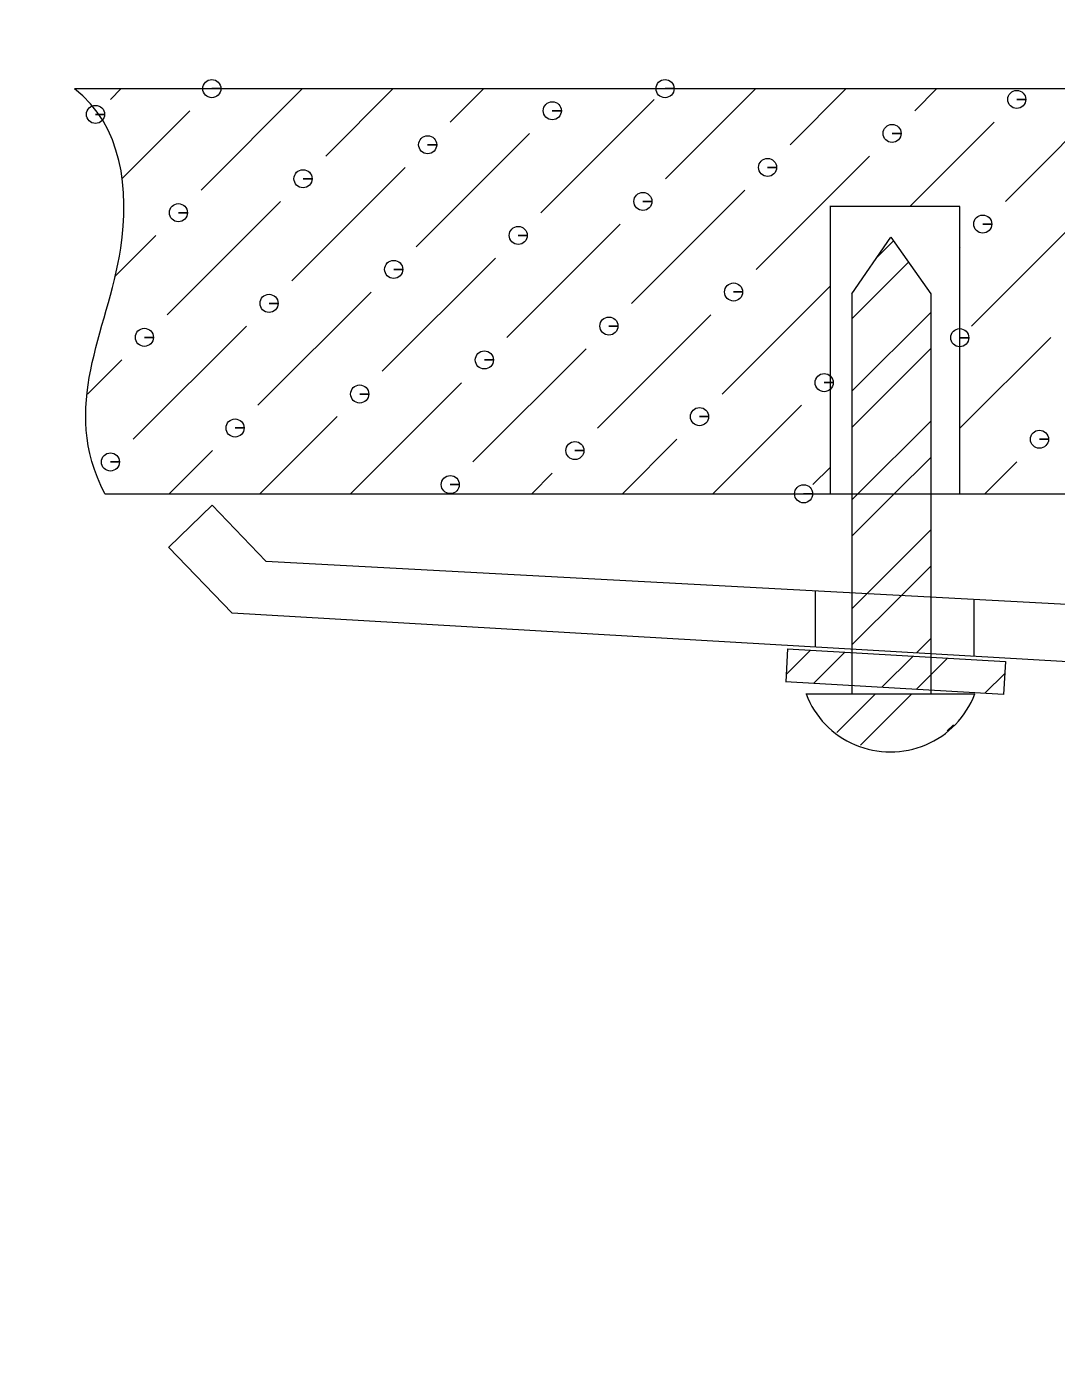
# Model space of a CAD drawing. Header units: millimetres. Extents: x 134 to 1547, y 290 to 1281.
# Drawn here: x 1115.56 to 1140.25, y 690.02 to 721.87 of the extents above; entities that cross this region are included whole.
import ezdxf

# ---------------------------------------------------------------- set-up
doc = ezdxf.new("R2010")
doc.units = ezdxf.units.MM
doc.layers.add('細實線', color=1, linetype='Continuous', lineweight=13)
doc.styles.add('DIM', font='txt.shx', dxfattribs={"width": 0.7, "bigfont": 'chineset.shx'})
doc.dimstyles.new('mm+in', dxfattribs={"dimscale": 3, "dimtxt": 4, "dimasz": 2.5, "dimexe": 1.25, "dimexo": 0.625, "dimgap": 2, "dimtad": 1, "dimdec": 1, "dimtxsty": 'DIM', "dimcen": 0, "dimclrd": 1, "dimclre": 1, "dimclrt": 3, "dimadec": 0, "dimazin": 0, "dimtfac": 1, "dimtdec": 1, "dimtofl": 0, "dimtmove": 0, "dimatfit": 3, "dimfxl": 1, "dimlwd": -1, "dimarcsym": 0})

# ---------------------------------------------------------------- blocks, each defined once
blk = doc.blocks.new('*D30')
at = {"color": 1, "lineweight": -2}
for p, q in [((1099.951, 1020.581), (1292.134, 1020.581)), ((1099.951, 614.181), (1292.134, 614.181))]:
    blk.add_line(p, q, dxfattribs=at)
at = {"color": 1}
blk.add_line((1287.759, 1011.831), (1287.759, 622.931), dxfattribs=at)
for points in [[(1289.217, 1011.831), (1286.3, 1011.831), (1287.759, 1020.581)], [(1286.3, 622.931), (1289.217, 622.931), (1287.759, 614.181)]]:
    blk.add_solid(points, dxfattribs=at)
at = {"layer": 'Defpoints', "color": 0}
for p in [(1097.764, 1020.581), (1097.764, 614.181), (1287.759, 614.181)]:
    blk.add_point(p, dxfattribs=at)
at = {"color": 3, "insert": (1273.759, 855.607), "char_height": 14, "attachment_point": 5, "rotation": 90, "style": 'DIM'}
blk.add_mtext('406.4mm [16"]', dxfattribs=at)
blk = doc.blocks.new('*D31')
at = {"color": 1, "lineweight": -2}
for p, q in [((1119.034, 1026.931), (1349.019, 1026.931)), ((1119.034, 607.831), (1349.019, 607.831))]:
    blk.add_line(p, q, dxfattribs=at)
at = {"color": 1}
blk.add_line((1344.644, 1018.181), (1344.644, 616.581), dxfattribs=at)
for points in [[(1346.102, 1018.181), (1343.186, 1018.181), (1344.644, 1026.931)], [(1343.186, 616.581), (1346.102, 616.581), (1344.644, 607.831)]]:
    blk.add_solid(points, dxfattribs=at)
at = {"layer": 'Defpoints', "color": 0}
for p in [(1116.846, 1026.931), (1116.846, 607.831), (1344.644, 607.831)]:
    blk.add_point(p, dxfattribs=at)
at = {"color": 3, "insert": (1330.644, 841.424), "char_height": 14, "attachment_point": 5, "rotation": 90, "style": 'DIM'}
blk.add_mtext('419.1mm [16 1/2"]', dxfattribs=at)
blk = doc.blocks.new('*D32')
at = {"color": 1, "lineweight": -2}
for p, q in [((1089.531, 1033.281), (1406.632, 1033.281)), ((1089.531, 601.481), (1406.632, 601.481))]:
    blk.add_line(p, q, dxfattribs=at)
at = {"color": 1}
blk.add_line((1402.257, 1024.531), (1402.257, 610.231), dxfattribs=at)
for points in [[(1403.715, 1024.531), (1400.799, 1024.531), (1402.257, 1033.281)], [(1400.799, 610.231), (1403.715, 610.231), (1402.257, 601.481)]]:
    blk.add_solid(points, dxfattribs=at)
at = {"layer": 'Defpoints', "color": 0}
for p in [(1087.343, 1033.281), (1087.343, 601.481), (1402.257, 601.481)]:
    blk.add_point(p, dxfattribs=at)
at = {"color": 3, "insert": (1388.257, 839.104), "char_height": 14, "attachment_point": 5, "rotation": 90, "style": 'DIM'}
blk.add_mtext('431.8mm [17"]', dxfattribs=at)
blk = doc.blocks.new('*D38')
at = {"color": 1, "lineweight": -2}
for p, q in [((1194.117, 815.194), (1194.117, 545.156)), ((833.117, 625.644), (833.117, 545.156))]:
    blk.add_line(p, q, dxfattribs=at)
at = {"color": 1}
blk.add_line((1185.367, 549.531), (841.867, 549.531), dxfattribs=at)
for points in [[(841.867, 550.989), (841.867, 548.072), (833.117, 549.531)], [(1185.367, 548.072), (1185.367, 550.989), (1194.117, 549.531)]]:
    blk.add_solid(points, dxfattribs=at)
at = {"layer": 'Defpoints', "color": 0}
for p in [(1194.117, 817.381), (833.117, 627.831), (833.117, 549.531)]:
    blk.add_point(p, dxfattribs=at)
at = {"color": 3, "insert": (1005.207, 563.531), "char_height": 14, "attachment_point": 5, "style": 'DIM'}
blk.add_mtext('361mm [14 3/16"]', dxfattribs=at)

msp = doc.modelspace()

# ---------------------------------------------------------------- linework, layer by layer
at = {"layer": '細實線'}
for points, knots in [([(1119.99902, 720.3834), (1119.99902, 720.3834), (1120.21593, 720.3834), (1120.21593, 720.3834), (1120.21593, 720.3834), (1120.21593, 720.50306), (1120.11825, 720.60031), (1119.99902, 720.60031), (1119.99902, 720.60031), (1119.87935, 720.60031), (1119.7821, 720.50306), (1119.7821, 720.3834), (1119.7821, 720.3834), (1119.7821, 720.26417), (1119.87935, 720.16691), (1119.99902, 720.16691), (1119.99902, 720.16691), (1120.11825, 720.16691), (1120.21593, 720.26417), (1120.21593, 720.3834), (1120.21593, 720.3834), (1120.21593, 720.3834), (1119.99902, 720.3834), (1119.99902, 720.3834)], [0, 0, 0, 0, 0.14285714, 0.14285714, 0.14285714, 0.14285715, 0.28571429, 0.28571429, 0.28571429, 0.2857143, 0.42857143, 0.42857143, 0.42857143, 0.42857144, 0.57142857, 0.57142857, 0.57142857, 0.57142858, 0.71428571, 0.71428571, 0.71428571, 0.71428572, 1, 1, 1, 1]), ([(1130.86742, 720.3834), (1130.86742, 720.3834), (1131.08433, 720.3834), (1131.08433, 720.3834), (1131.08433, 720.3834), (1131.08433, 720.50306), (1130.98708, 720.60031), (1130.86742, 720.60031), (1130.86742, 720.60031), (1130.74818, 720.60031), (1130.65093, 720.50306), (1130.65093, 720.3834), (1130.65093, 720.3834), (1130.65093, 720.26417), (1130.74818, 720.16691), (1130.86742, 720.16691), (1130.86742, 720.16691), (1130.98708, 720.16691), (1131.08433, 720.26417), (1131.08433, 720.3834), (1131.08433, 720.3834), (1131.08433, 720.3834), (1130.86742, 720.3834), (1130.86742, 720.3834)], [0, 0, 0, 0, 0.14285714, 0.14285714, 0.14285714, 0.14285715, 0.28571429, 0.28571429, 0.28571429, 0.2857143, 0.42857143, 0.42857143, 0.42857143, 0.42857144, 0.57142857, 0.57142857, 0.57142857, 0.57142858, 0.71428571, 0.71428571, 0.71428571, 0.71428572, 1, 1, 1, 1]), ([(1117.43498, 710.66467), (1116.339, 712.77459), (1117.49713, 714.51369), (1117.81299, 716.55426), (1117.81299, 716.55426), (1118.02948, 717.95552), (1117.84724, 719.50011), (1116.70517, 720.38087)], [0, 0, 0, 0, 0.33333333, 0.33333333, 0.33333333, 0.33333334, 1, 1, 1, 1]), ([(1139.30244, 720.12505), (1139.30244, 720.12505), (1139.51935, 720.12505), (1139.51935, 720.12505), (1139.51935, 720.12505), (1139.51935, 720.24429), (1139.4221, 720.34154), (1139.30244, 720.34154), (1139.30244, 720.34154), (1139.1832, 720.34154), (1139.08595, 720.24429), (1139.08595, 720.12505), (1139.08595, 720.12505), (1139.08595, 720.00539), (1139.1832, 719.90814), (1139.30244, 719.90814), (1139.30244, 719.90814), (1139.4221, 719.90814), (1139.51935, 720.00539), (1139.51935, 720.12505), (1139.51935, 720.12505), (1139.51935, 720.12505), (1139.30244, 720.12505), (1139.30244, 720.12505)], [0, 0, 0, 0, 0.14285714, 0.14285714, 0.14285714, 0.14285715, 0.28571429, 0.28571429, 0.28571429, 0.2857143, 0.42857143, 0.42857143, 0.42857143, 0.42857144, 0.57142857, 0.57142857, 0.57142857, 0.57142858, 0.71428571, 0.71428571, 0.71428571, 0.71428572, 1, 1, 1, 1]), ([(1117.20919, 719.76607), (1117.20919, 719.76607), (1117.4261, 719.76607), (1117.4261, 719.76607), (1117.4261, 719.76607), (1117.4261, 719.88573), (1117.32885, 719.98298), (1117.20919, 719.98298), (1117.20919, 719.98298), (1117.08995, 719.98298), (1116.9927, 719.88573), (1116.9927, 719.76607), (1116.9927, 719.76607), (1116.9927, 719.64683), (1117.08995, 719.54958), (1117.20919, 719.54958), (1117.20919, 719.54958), (1117.32885, 719.54958), (1117.4261, 719.64683), (1117.4261, 719.76607), (1117.4261, 719.76607), (1117.4261, 719.76607), (1117.20919, 719.76607), (1117.20919, 719.76607)], [0, 0, 0, 0, 0.14285714, 0.14285714, 0.14285714, 0.14285715, 0.28571429, 0.28571429, 0.28571429, 0.2857143, 0.42857143, 0.42857143, 0.42857143, 0.42857144, 0.57142857, 0.57142857, 0.57142857, 0.57142858, 0.71428571, 0.71428571, 0.71428571, 0.71428572, 1, 1, 1, 1]), ([(1128.16427, 719.85275), (1128.16427, 719.85275), (1128.38118, 719.85275), (1128.38118, 719.85275), (1128.38118, 719.85275), (1128.38118, 719.97199), (1128.28351, 720.06924), (1128.16427, 720.06924), (1128.16427, 720.06924), (1128.04461, 720.06924), (1127.94736, 719.97199), (1127.94736, 719.85275), (1127.94736, 719.85275), (1127.94736, 719.73309), (1128.04461, 719.63584), (1128.16427, 719.63584), (1128.16427, 719.63584), (1128.28351, 719.63584), (1128.38118, 719.73309), (1128.38118, 719.85275), (1128.38118, 719.85275), (1128.38118, 719.85275), (1128.16427, 719.85275), (1128.16427, 719.85275)], [0, 0, 0, 0, 0.14285714, 0.14285714, 0.14285714, 0.14285715, 0.28571429, 0.28571429, 0.28571429, 0.2857143, 0.42857143, 0.42857143, 0.42857143, 0.42857144, 0.57142857, 0.57142857, 0.57142857, 0.57142858, 0.71428571, 0.71428571, 0.71428571, 0.71428572, 1, 1, 1, 1]), ([(1136.31346, 719.30857), (1136.31346, 719.30857), (1136.52995, 719.30857), (1136.52995, 719.30857), (1136.52995, 719.30857), (1136.52995, 719.42823), (1136.4327, 719.52548), (1136.31346, 719.52548), (1136.31346, 719.52548), (1136.1938, 719.52548), (1136.09655, 719.42823), (1136.09655, 719.30857), (1136.09655, 719.30857), (1136.09655, 719.18933), (1136.1938, 719.09166), (1136.31346, 719.09166), (1136.31346, 719.09166), (1136.4327, 719.09166), (1136.52995, 719.18933), (1136.52995, 719.30857), (1136.52995, 719.30857), (1136.52995, 719.30857), (1136.31346, 719.30857), (1136.31346, 719.30857)], [0, 0, 0, 0, 0.14285714, 0.14285714, 0.14285714, 0.14285715, 0.28571429, 0.28571429, 0.28571429, 0.2857143, 0.42857143, 0.42857143, 0.42857143, 0.42857144, 0.57142857, 0.57142857, 0.57142857, 0.57142858, 0.71428571, 0.71428571, 0.71428571, 0.71428572, 1, 1, 1, 1]), ([(1125.17487, 719.03627), (1125.17487, 719.03627), (1125.39178, 719.03627), (1125.39178, 719.03627), (1125.39178, 719.03627), (1125.39178, 719.15593), (1125.29453, 719.25318), (1125.17487, 719.25318), (1125.17487, 719.25318), (1125.05563, 719.25318), (1124.95838, 719.15593), (1124.95838, 719.03627), (1124.95838, 719.03627), (1124.95838, 718.91703), (1125.05563, 718.81936), (1125.17487, 718.81936), (1125.17487, 718.81936), (1125.29453, 718.81936), (1125.39178, 718.91703), (1125.39178, 719.03627), (1125.39178, 719.03627), (1125.39178, 719.03627), (1125.17487, 719.03627), (1125.17487, 719.03627)], [0, 0, 0, 0, 0.14285714, 0.14285714, 0.14285714, 0.14285715, 0.28571429, 0.28571429, 0.28571429, 0.2857143, 0.42857143, 0.42857143, 0.42857143, 0.42857144, 0.57142857, 0.57142857, 0.57142857, 0.57142858, 0.71428571, 0.71428571, 0.71428571, 0.71428572, 1, 1, 1, 1]), ([(1133.32617, 718.49336), (1133.32617, 718.49336), (1133.54266, 718.49336), (1133.54266, 718.49336), (1133.54266, 718.49336), (1133.54266, 718.61259), (1133.44541, 718.70984), (1133.32617, 718.70984), (1133.32617, 718.70984), (1133.20651, 718.70984), (1133.10926, 718.61259), (1133.10926, 718.49336), (1133.10926, 718.49336), (1133.10926, 718.3737), (1133.20651, 718.27644), (1133.32617, 718.27644), (1133.32617, 718.27644), (1133.44541, 718.27644), (1133.54266, 718.3737), (1133.54266, 718.49336), (1133.54266, 718.49336), (1133.54266, 718.49336), (1133.32617, 718.49336), (1133.32617, 718.49336)], [0, 0, 0, 0, 0.14285714, 0.14285714, 0.14285714, 0.14285715, 0.28571429, 0.28571429, 0.28571429, 0.2857143, 0.42857143, 0.42857143, 0.42857143, 0.42857144, 0.57142857, 0.57142857, 0.57142857, 0.57142858, 0.71428571, 0.71428571, 0.71428571, 0.71428572, 1, 1, 1, 1]), ([(1122.18547, 718.22275), (1122.18547, 718.22275), (1122.40238, 718.22275), (1122.40238, 718.22275), (1122.40238, 718.22275), (1122.40238, 718.34241), (1122.30513, 718.43966), (1122.18547, 718.43966), (1122.18547, 718.43966), (1122.06623, 718.43966), (1121.96898, 718.34241), (1121.96898, 718.22275), (1121.96898, 718.22275), (1121.96898, 718.10351), (1122.06623, 718.00626), (1122.18547, 718.00626), (1122.18547, 718.00626), (1122.30513, 718.00626), (1122.40238, 718.10351), (1122.40238, 718.22275), (1122.40238, 718.22275), (1122.40238, 718.22275), (1122.18547, 718.22275), (1122.18547, 718.22275)], [0, 0, 0, 0, 0.14285714, 0.14285714, 0.14285714, 0.14285715, 0.28571429, 0.28571429, 0.28571429, 0.2857143, 0.42857143, 0.42857143, 0.42857143, 0.42857144, 0.57142857, 0.57142857, 0.57142857, 0.57142858, 0.71428571, 0.71428571, 0.71428571, 0.71428572, 1, 1, 1, 1]), ([(1130.33677, 717.67814), (1130.33677, 717.67814), (1130.55326, 717.67814), (1130.55326, 717.67814), (1130.55326, 717.67814), (1130.55326, 717.7978), (1130.45601, 717.89505), (1130.33677, 717.89505), (1130.33677, 717.89505), (1130.21711, 717.89505), (1130.11986, 717.7978), (1130.11986, 717.67814), (1130.11986, 717.67814), (1130.11986, 717.5589), (1130.21711, 717.46165), (1130.33677, 717.46165), (1130.33677, 717.46165), (1130.45601, 717.46165), (1130.55326, 717.5589), (1130.55326, 717.67814), (1130.55326, 717.67814), (1130.55326, 717.67814), (1130.33677, 717.67814), (1130.33677, 717.67814)], [0, 0, 0, 0, 0.14285714, 0.14285714, 0.14285714, 0.14285715, 0.28571429, 0.28571429, 0.28571429, 0.2857143, 0.42857143, 0.42857143, 0.42857143, 0.42857144, 0.57142857, 0.57142857, 0.57142857, 0.57142858, 0.71428571, 0.71428571, 0.71428571, 0.71428572, 1, 1, 1, 1]), ([(1119.19818, 717.40795), (1119.19818, 717.40795), (1119.41509, 717.40795), (1119.41509, 717.40795), (1119.41509, 717.40795), (1119.41509, 717.52761), (1119.31784, 717.62486), (1119.19818, 717.62486), (1119.19818, 717.62486), (1119.07894, 717.62486), (1118.98169, 717.52761), (1118.98169, 717.40795), (1118.98169, 717.40795), (1118.98169, 717.28872), (1119.07894, 717.19104), (1119.19818, 717.19104), (1119.19818, 717.19104), (1119.31784, 717.19104), (1119.41509, 717.28872), (1119.41509, 717.40795), (1119.41509, 717.40795), (1119.41509, 717.40795), (1119.19818, 717.40795), (1119.19818, 717.40795)], [0, 0, 0, 0, 0.14285714, 0.14285714, 0.14285714, 0.14285715, 0.28571429, 0.28571429, 0.28571429, 0.2857143, 0.42857143, 0.42857143, 0.42857143, 0.42857144, 0.57142857, 0.57142857, 0.57142857, 0.57142858, 0.71428571, 0.71428571, 0.71428571, 0.71428572, 1, 1, 1, 1]), ([(1138.48765, 717.13565), (1138.48765, 717.13565), (1138.70456, 717.13565), (1138.70456, 717.13565), (1138.70456, 717.13565), (1138.70456, 717.25531), (1138.60731, 717.35256), (1138.48765, 717.35256), (1138.48765, 717.35256), (1138.36841, 717.35256), (1138.27074, 717.25531), (1138.27074, 717.13565), (1138.27074, 717.13565), (1138.27074, 717.01641), (1138.36841, 716.91874), (1138.48765, 716.91874), (1138.48765, 716.91874), (1138.60731, 716.91874), (1138.70456, 717.01641), (1138.70456, 717.13565), (1138.70456, 717.13565), (1138.70456, 717.13565), (1138.48765, 717.13565), (1138.48765, 717.13565)], [0, 0, 0, 0, 0.14285714, 0.14285714, 0.14285714, 0.14285715, 0.28571429, 0.28571429, 0.28571429, 0.2857143, 0.42857143, 0.42857143, 0.42857143, 0.42857144, 0.57142857, 0.57142857, 0.57142857, 0.57142858, 0.71428571, 0.71428571, 0.71428571, 0.71428572, 1, 1, 1, 1]), ([(1127.34737, 716.86335), (1127.34737, 716.86335), (1127.56428, 716.86335), (1127.56428, 716.86335), (1127.56428, 716.86335), (1127.56428, 716.98301), (1127.46703, 717.08026), (1127.34737, 717.08026), (1127.34737, 717.08026), (1127.22813, 717.08026), (1127.13045, 716.98301), (1127.13045, 716.86335), (1127.13045, 716.86335), (1127.13045, 716.74411), (1127.22813, 716.64686), (1127.34737, 716.64686), (1127.34737, 716.64686), (1127.46703, 716.64686), (1127.56428, 716.74411), (1127.56428, 716.86335), (1127.56428, 716.86335), (1127.56428, 716.86335), (1127.34737, 716.86335), (1127.34737, 716.86335)], [0, 0, 0, 0, 0.14285714, 0.14285714, 0.14285714, 0.14285715, 0.28571429, 0.28571429, 0.28571429, 0.2857143, 0.42857143, 0.42857143, 0.42857143, 0.42857144, 0.57142857, 0.57142857, 0.57142857, 0.57142858, 0.71428571, 0.71428571, 0.71428571, 0.71428572, 1, 1, 1, 1]), ([(1124.36008, 716.04856), (1124.36008, 716.04856), (1124.57699, 716.04856), (1124.57699, 716.04856), (1124.57699, 716.04856), (1124.57699, 716.1678), (1124.47931, 716.26505), (1124.36008, 716.26505), (1124.36008, 716.26505), (1124.24042, 716.26505), (1124.14317, 716.1678), (1124.14317, 716.04856), (1124.14317, 716.04856), (1124.14317, 715.9289), (1124.24042, 715.83165), (1124.36008, 715.83165), (1124.36008, 715.83165), (1124.47931, 715.83165), (1124.57699, 715.9289), (1124.57699, 716.04856), (1124.57699, 716.04856), (1124.57699, 716.04856), (1124.36008, 716.04856), (1124.36008, 716.04856)], [0, 0, 0, 0, 0.14285714, 0.14285714, 0.14285714, 0.14285715, 0.28571429, 0.28571429, 0.28571429, 0.2857143, 0.42857143, 0.42857143, 0.42857143, 0.42857144, 0.57142857, 0.57142857, 0.57142857, 0.57142858, 0.71428571, 0.71428571, 0.71428571, 0.71428572, 1, 1, 1, 1]), ([(1132.51096, 715.50607), (1132.51096, 715.50607), (1132.72787, 715.50607), (1132.72787, 715.50607), (1132.72787, 715.50607), (1132.72787, 715.62531), (1132.63062, 715.72256), (1132.51096, 715.72256), (1132.51096, 715.72256), (1132.39172, 715.72256), (1132.29447, 715.62531), (1132.29447, 715.50607), (1132.29447, 715.50607), (1132.29447, 715.38641), (1132.39172, 715.28916), (1132.51096, 715.28916), (1132.51096, 715.28916), (1132.63062, 715.28916), (1132.72787, 715.38641), (1132.72787, 715.50607), (1132.72787, 715.50607), (1132.72787, 715.50607), (1132.51096, 715.50607), (1132.51096, 715.50607)], [0, 0, 0, 0, 0.14285714, 0.14285714, 0.14285714, 0.14285715, 0.28571429, 0.28571429, 0.28571429, 0.2857143, 0.42857143, 0.42857143, 0.42857143, 0.42857144, 0.57142857, 0.57142857, 0.57142857, 0.57142858, 0.71428571, 0.71428571, 0.71428571, 0.71428572, 1, 1, 1, 1]), ([(1121.37067, 715.23377), (1121.37067, 715.23377), (1121.58758, 715.23377), (1121.58758, 715.23377), (1121.58758, 715.23377), (1121.58758, 715.353), (1121.49033, 715.45025), (1121.37067, 715.45025), (1121.37067, 715.45025), (1121.25144, 715.45025), (1121.15418, 715.353), (1121.15418, 715.23377), (1121.15418, 715.23377), (1121.15418, 715.1141), (1121.25144, 715.01685), (1121.37067, 715.01685), (1121.37067, 715.01685), (1121.49033, 715.01685), (1121.58758, 715.1141), (1121.58758, 715.23377), (1121.58758, 715.23377), (1121.58758, 715.23377), (1121.37067, 715.23377), (1121.37067, 715.23377)], [0, 0, 0, 0, 0.14285714, 0.14285714, 0.14285714, 0.14285715, 0.28571429, 0.28571429, 0.28571429, 0.2857143, 0.42857143, 0.42857143, 0.42857143, 0.42857144, 0.57142857, 0.57142857, 0.57142857, 0.57142858, 0.71428571, 0.71428571, 0.71428571, 0.71428572, 1, 1, 1, 1]), ([(1129.52198, 714.68958), (1129.52198, 714.68958), (1129.73847, 714.68958), (1129.73847, 714.68958), (1129.73847, 714.68958), (1129.73847, 714.80882), (1129.64121, 714.90607), (1129.52198, 714.90607), (1129.52198, 714.90607), (1129.40232, 714.90607), (1129.30507, 714.80882), (1129.30507, 714.68958), (1129.30507, 714.68958), (1129.30507, 714.56992), (1129.40232, 714.47267), (1129.52198, 714.47267), (1129.52198, 714.47267), (1129.64121, 714.47267), (1129.73847, 714.56992), (1129.73847, 714.68958), (1129.73847, 714.68958), (1129.73847, 714.68958), (1129.52198, 714.68958), (1129.52198, 714.68958)], [0, 0, 0, 0, 0.14285714, 0.14285714, 0.14285714, 0.14285715, 0.28571429, 0.28571429, 0.28571429, 0.2857143, 0.42857143, 0.42857143, 0.42857143, 0.42857144, 0.57142857, 0.57142857, 0.57142857, 0.57142858, 0.71428571, 0.71428571, 0.71428571, 0.71428572, 1, 1, 1, 1]), ([(1118.38127, 714.41855), (1118.38127, 714.41855), (1118.59818, 714.41855), (1118.59818, 714.41855), (1118.59818, 714.41855), (1118.59818, 714.53821), (1118.50093, 714.63546), (1118.38127, 714.63546), (1118.38127, 714.63546), (1118.26203, 714.63546), (1118.16478, 714.53821), (1118.16478, 714.41855), (1118.16478, 714.41855), (1118.16478, 714.29931), (1118.26203, 714.20206), (1118.38127, 714.20206), (1118.38127, 714.20206), (1118.50093, 714.20206), (1118.59818, 714.29931), (1118.59818, 714.41855), (1118.59818, 714.41855), (1118.59818, 714.41855), (1118.38127, 714.41855), (1118.38127, 714.41855)], [0, 0, 0, 0, 0.14285714, 0.14285714, 0.14285714, 0.14285715, 0.28571429, 0.28571429, 0.28571429, 0.2857143, 0.42857143, 0.42857143, 0.42857143, 0.42857144, 0.57142857, 0.57142857, 0.57142857, 0.57142858, 0.71428571, 0.71428571, 0.71428571, 0.71428572, 1, 1, 1, 1]), ([(1137.93628, 714.41052), (1137.93628, 714.41052), (1138.15277, 714.41052), (1138.15277, 714.41052), (1138.15277, 714.41052), (1138.15277, 714.52975), (1138.05552, 714.62701), (1137.93628, 714.62701), (1137.93628, 714.62701), (1137.81662, 714.62701), (1137.71937, 714.52975), (1137.71937, 714.41052), (1137.71937, 714.41052), (1137.71937, 714.29086), (1137.81662, 714.19361), (1137.93628, 714.19361), (1137.93628, 714.19361), (1138.05552, 714.19361), (1138.15277, 714.29086), (1138.15277, 714.41052), (1138.15277, 714.41052), (1138.15277, 714.41052), (1137.93628, 714.41052), (1137.93628, 714.41052)], [0, 0, 0, 0, 0.14285714, 0.14285714, 0.14285714, 0.14285715, 0.28571429, 0.28571429, 0.28571429, 0.2857143, 0.42857143, 0.42857143, 0.42857143, 0.42857144, 0.57142857, 0.57142857, 0.57142857, 0.57142858, 0.71428571, 0.71428571, 0.71428571, 0.71428572, 1, 1, 1, 1]), ([(1126.53426, 713.87606), (1126.53426, 713.87606), (1126.75118, 713.87606), (1126.75118, 713.87606), (1126.75118, 713.87606), (1126.75118, 713.9953), (1126.65393, 714.09297), (1126.53426, 714.09297), (1126.53426, 714.09297), (1126.41503, 714.09297), (1126.31778, 713.9953), (1126.31778, 713.87606), (1126.31778, 713.87606), (1126.31778, 713.75682), (1126.41503, 713.65915), (1126.53426, 713.65915), (1126.53426, 713.65915), (1126.65393, 713.65915), (1126.75118, 713.75682), (1126.75118, 713.87606), (1126.75118, 713.87606), (1126.75118, 713.87606), (1126.53426, 713.87606), (1126.53426, 713.87606)], [0, 0, 0, 0, 0.14285714, 0.14285714, 0.14285714, 0.14285715, 0.28571429, 0.28571429, 0.28571429, 0.2857143, 0.42857143, 0.42857143, 0.42857143, 0.42857144, 0.57142857, 0.57142857, 0.57142857, 0.57142858, 0.71428571, 0.71428571, 0.71428571, 0.71428572, 1, 1, 1, 1]), ([(1134.68345, 713.33146), (1134.68345, 713.33146), (1134.90037, 713.33146), (1134.90037, 713.33146), (1134.90037, 713.33146), (1134.90037, 713.45112), (1134.80311, 713.54837), (1134.68345, 713.54837), (1134.68345, 713.54837), (1134.56422, 713.54837), (1134.46654, 713.45112), (1134.46654, 713.33146), (1134.46654, 713.33146), (1134.46654, 713.21222), (1134.56422, 713.11454), (1134.68345, 713.11454), (1134.68345, 713.11454), (1134.80311, 713.11454), (1134.90037, 713.21222), (1134.90037, 713.33146), (1134.90037, 713.33146), (1134.90037, 713.33146), (1134.68345, 713.33146), (1134.68345, 713.33146)], [0, 0, 0, 0, 0.14285714, 0.14285714, 0.14285714, 0.14285715, 0.28571429, 0.28571429, 0.28571429, 0.2857143, 0.42857143, 0.42857143, 0.42857143, 0.42857144, 0.57142857, 0.57142857, 0.57142857, 0.57142858, 0.71428571, 0.71428571, 0.71428571, 0.71428572, 1, 1, 1, 1]), ([(1123.54528, 713.05915), (1123.54528, 713.05915), (1123.76177, 713.05915), (1123.76177, 713.05915), (1123.76177, 713.05915), (1123.76177, 713.17881), (1123.66452, 713.27607), (1123.54528, 713.27607), (1123.54528, 713.27607), (1123.42562, 713.27607), (1123.32837, 713.17881), (1123.32837, 713.05915), (1123.32837, 713.05915), (1123.32837, 712.93992), (1123.42562, 712.84267), (1123.54528, 712.84267), (1123.54528, 712.84267), (1123.66452, 712.84267), (1123.76177, 712.93992), (1123.76177, 713.05915), (1123.76177, 713.05915), (1123.76177, 713.05915), (1123.54528, 713.05915), (1123.54528, 713.05915)], [0, 0, 0, 0, 0.14285714, 0.14285714, 0.14285714, 0.14285715, 0.28571429, 0.28571429, 0.28571429, 0.2857143, 0.42857143, 0.42857143, 0.42857143, 0.42857144, 0.57142857, 0.57142857, 0.57142857, 0.57142858, 0.71428571, 0.71428571, 0.71428571, 0.71428572, 1, 1, 1, 1]), ([(1120.55588, 712.24436), (1120.55588, 712.24436), (1120.77279, 712.24436), (1120.77279, 712.24436), (1120.77279, 712.24436), (1120.77279, 712.3636), (1120.67512, 712.46085), (1120.55588, 712.46085), (1120.55588, 712.46085), (1120.43622, 712.46085), (1120.33897, 712.3636), (1120.33897, 712.24436), (1120.33897, 712.24436), (1120.33897, 712.1247), (1120.43622, 712.02745), (1120.55588, 712.02745), (1120.55588, 712.02745), (1120.67512, 712.02745), (1120.77279, 712.1247), (1120.77279, 712.24436), (1120.77279, 712.24436), (1120.77279, 712.24436), (1120.55588, 712.24436), (1120.55588, 712.24436)], [0, 0, 0, 0, 0.14285714, 0.14285714, 0.14285714, 0.14285715, 0.28571429, 0.28571429, 0.28571429, 0.2857143, 0.42857143, 0.42857143, 0.42857143, 0.42857144, 0.57142857, 0.57142857, 0.57142857, 0.57142858, 0.71428571, 0.71428571, 0.71428571, 0.71428572, 1, 1, 1, 1]), ([(1131.69405, 712.51666), (1131.69405, 712.51666), (1131.91096, 712.51666), (1131.91096, 712.51666), (1131.91096, 712.51666), (1131.91096, 712.6359), (1131.81371, 712.73315), (1131.69405, 712.73315), (1131.69405, 712.73315), (1131.57481, 712.73315), (1131.47756, 712.6359), (1131.47756, 712.51666), (1131.47756, 712.51666), (1131.47756, 712.397), (1131.57481, 712.29975), (1131.69405, 712.29975), (1131.69405, 712.29975), (1131.81371, 712.29975), (1131.91096, 712.397), (1131.91096, 712.51666), (1131.91096, 712.51666), (1131.91096, 712.51666), (1131.69405, 712.51666), (1131.69405, 712.51666)], [0, 0, 0, 0, 0.14285714, 0.14285714, 0.14285714, 0.14285715, 0.28571429, 0.28571429, 0.28571429, 0.2857143, 0.42857143, 0.42857143, 0.42857143, 0.42857144, 0.57142857, 0.57142857, 0.57142857, 0.57142858, 0.71428571, 0.71428571, 0.71428571, 0.71428572, 1, 1, 1, 1]), ([(1139.84705, 711.97417), (1139.84705, 711.97417), (1140.06396, 711.97417), (1140.06396, 711.97417), (1140.06396, 711.97417), (1140.06396, 712.09341), (1139.96671, 712.19066), (1139.84705, 712.19066), (1139.84705, 712.19066), (1139.72781, 712.19066), (1139.63056, 712.09341), (1139.63056, 711.97417), (1139.63056, 711.97417), (1139.63056, 711.85451), (1139.72781, 711.75726), (1139.84705, 711.75726), (1139.84705, 711.75726), (1139.96671, 711.75726), (1140.06396, 711.85451), (1140.06396, 711.97417), (1140.06396, 711.97417), (1140.06396, 711.97417), (1139.84705, 711.97417), (1139.84705, 711.97417)], [0, 0, 0, 0, 0.14285714, 0.14285714, 0.14285714, 0.14285715, 0.28571429, 0.28571429, 0.28571429, 0.2857143, 0.42857143, 0.42857143, 0.42857143, 0.42857144, 0.57142857, 0.57142857, 0.57142857, 0.57142858, 0.71428571, 0.71428571, 0.71428571, 0.71428572, 1, 1, 1, 1]), ([(1128.70676, 711.70187), (1128.70676, 711.70187), (1128.92367, 711.70187), (1128.92367, 711.70187), (1128.92367, 711.70187), (1128.92367, 711.82111), (1128.82642, 711.91836), (1128.70676, 711.91836), (1128.70676, 711.91836), (1128.58752, 711.91836), (1128.49027, 711.82111), (1128.49027, 711.70187), (1128.49027, 711.70187), (1128.49027, 711.58221), (1128.58752, 711.48496), (1128.70676, 711.48496), (1128.70676, 711.48496), (1128.82642, 711.48496), (1128.92367, 711.58221), (1128.92367, 711.70187), (1128.92367, 711.70187), (1128.92367, 711.70187), (1128.70676, 711.70187), (1128.70676, 711.70187)], [0, 0, 0, 0, 0.14285714, 0.14285714, 0.14285714, 0.14285715, 0.28571429, 0.28571429, 0.28571429, 0.2857143, 0.42857143, 0.42857143, 0.42857143, 0.42857144, 0.57142857, 0.57142857, 0.57142857, 0.57142858, 0.71428571, 0.71428571, 0.71428571, 0.71428572, 1, 1, 1, 1]), ([(1117.56859, 711.42957), (1117.56859, 711.42957), (1117.78508, 711.42957), (1117.78508, 711.42957), (1117.78508, 711.42957), (1117.78508, 711.54881), (1117.68783, 711.64606), (1117.56859, 711.64606), (1117.56859, 711.64606), (1117.44893, 711.64606), (1117.35168, 711.54881), (1117.35168, 711.42957), (1117.35168, 711.42957), (1117.35168, 711.30991), (1117.44893, 711.21266), (1117.56859, 711.21266), (1117.56859, 711.21266), (1117.68783, 711.21266), (1117.78508, 711.30991), (1117.78508, 711.42957), (1117.78508, 711.42957), (1117.78508, 711.42957), (1117.56859, 711.42957), (1117.56859, 711.42957)], [0, 0, 0, 0, 0.14285714, 0.14285714, 0.14285714, 0.14285715, 0.28571429, 0.28571429, 0.28571429, 0.2857143, 0.42857143, 0.42857143, 0.42857143, 0.42857144, 0.57142857, 0.57142857, 0.57142857, 0.57142858, 0.71428571, 0.71428571, 0.71428571, 0.71428572, 1, 1, 1, 1]), ([(1125.71778, 710.88666), (1125.71778, 710.88666), (1125.93427, 710.88666), (1125.93427, 710.88666), (1125.93427, 710.88666), (1125.93427, 711.00632), (1125.83702, 711.10357), (1125.71778, 711.10357), (1125.71778, 711.10357), (1125.59812, 711.10357), (1125.50087, 711.00632), (1125.50087, 710.88666), (1125.50087, 710.88666), (1125.50087, 710.76742), (1125.59812, 710.67017), (1125.71778, 710.67017), (1125.71778, 710.67017), (1125.83702, 710.67017), (1125.93427, 710.76742), (1125.93427, 710.88666), (1125.93427, 710.88666), (1125.93427, 710.88666), (1125.71778, 710.88666), (1125.71778, 710.88666)], [0, 0, 0, 0, 0.14285714, 0.14285714, 0.14285714, 0.14285715, 0.28571429, 0.28571429, 0.28571429, 0.2857143, 0.42857143, 0.42857143, 0.42857143, 0.42857144, 0.57142857, 0.57142857, 0.57142857, 0.57142858, 0.71428571, 0.71428571, 0.71428571, 0.71428572, 1, 1, 1, 1]), ([(1134.19086, 710.66509), (1134.19086, 710.66509), (1134.40777, 710.66509), (1134.40777, 710.66509), (1134.40777, 710.66509), (1134.40777, 710.78476), (1134.31052, 710.88201), (1134.19086, 710.88201), (1134.19086, 710.88201), (1134.07162, 710.88201), (1133.97437, 710.78476), (1133.97437, 710.66509), (1133.97437, 710.66509), (1133.97437, 710.54586), (1134.07162, 710.44818), (1134.19086, 710.44818), (1134.19086, 710.44818), (1134.31052, 710.44818), (1134.40777, 710.54586), (1134.40777, 710.66509), (1134.40777, 710.66509), (1134.40777, 710.66509), (1134.19086, 710.66509), (1134.19086, 710.66509)], [0, 0, 0, 0, 0.14285714, 0.14285714, 0.14285714, 0.14285715, 0.28571429, 0.28571429, 0.28571429, 0.2857143, 0.42857143, 0.42857143, 0.42857143, 0.42857144, 0.57142857, 0.57142857, 0.57142857, 0.57142858, 0.71428571, 0.71428571, 0.71428571, 0.71428572, 1, 1, 1, 1]), ([(1134.24836, 705.86514), (1134.45851, 705.31504), (1134.8843, 704.87487), (1135.42552, 704.64612), (1135.42552, 704.64612), (1135.96674, 704.41737), (1136.57731, 704.41737), (1137.1198, 704.64612), (1137.1198, 704.64612), (1137.66059, 704.87487), (1138.08554, 705.31504), (1138.29568, 705.86514)], [0, 0, 0, 0, 0.25, 0.25, 0.25, 0.25000001, 0.5, 0.5, 0.5, 0.50000001, 1, 1, 1, 1])]:
    msp.add_open_spline(points, degree=3, knots=knots, dxfattribs=at)
for points in [[(1160.47858, 720.3796), (1160.47858, 720.3796), (1116.70517, 720.3796), (1116.70517, 720.3796)], [(1117.56859, 720.12463), (1117.56859, 720.12463), (1117.82652, 720.38298), (1117.82652, 720.38298)], [(1119.74109, 717.95002), (1119.74109, 717.95002), (1122.1732, 720.38298), (1122.1732, 720.38298)], [(1122.73007, 718.76481), (1122.73007, 718.76481), (1124.34781, 720.38298), (1124.34781, 720.38298)], [(1125.71778, 719.58003), (1125.71778, 719.58003), (1126.52031, 720.38298), (1126.52031, 720.38298)], [(1127.89197, 717.40753), (1127.89197, 717.40753), (1130.60907, 720.12463), (1130.60907, 720.12463)], [(1130.88137, 718.22232), (1130.88137, 718.22232), (1133.04118, 720.38298), (1133.04118, 720.38298)], [(1133.86866, 719.03585), (1133.86866, 719.03585), (1135.2141, 720.38298), (1135.2141, 720.38298)], [(1136.85806, 719.85233), (1136.85806, 719.85233), (1137.38872, 720.38298), (1137.38872, 720.38298)], [(1139.03225, 717.67772), (1139.03225, 717.67772), (1141.7354, 720.38298), (1141.7354, 720.38298)], [(1117.84555, 718.22782), (1117.84555, 718.22782), (1119.46879, 719.85233), (1119.46879, 719.85233)], [(1136.7384, 717.55848), (1136.7384, 717.55848), (1138.75995, 719.58003), (1138.75995, 719.58003)], [(1124.90257, 716.59062), (1124.90257, 716.59062), (1127.61967, 719.30815), (1127.61967, 719.30815)], [(1133.05387, 716.04813), (1133.05387, 716.04813), (1135.77055, 718.76481), (1135.77055, 718.76481)], [(1121.91528, 715.77752), (1121.91528, 715.77752), (1124.63238, 718.49251), (1124.63238, 718.49251)], [(1130.06447, 715.23292), (1130.06447, 715.23292), (1132.78326, 717.95002), (1132.78326, 717.95002)], [(1118.92587, 714.96062), (1118.92587, 714.96062), (1121.64298, 717.67772), (1121.64298, 717.67772)], [(1137.93459, 717.55848), (1137.93459, 717.55848), (1134.82214, 717.55848), (1134.82214, 717.55848)], [(1134.82426, 717.55637), (1134.82426, 717.55637), (1134.82426, 710.66256), (1134.82426, 710.66256)], [(1137.93459, 710.66467), (1137.93459, 710.66467), (1137.93459, 717.55848), (1137.93459, 717.55848)], [(1138.21535, 714.68916), (1138.21535, 714.68916), (1140.93245, 717.40753), (1140.93245, 717.40753)], [(1127.07718, 714.41813), (1127.07718, 714.41813), (1129.79386, 717.13523), (1129.79386, 717.13523)], [(1117.66373, 715.87308), (1117.66373, 715.87308), (1118.65357, 716.86293), (1118.65357, 716.86293)], [(1135.3473, 715.46378), (1135.3473, 715.46378), (1136.28048, 716.82149), (1136.28048, 716.82149)], [(1135.9494, 716.33608), (1135.9494, 716.33608), (1136.34475, 716.731), (1136.34475, 716.731)], [(1136.28386, 716.8198), (1136.28386, 716.8198), (1137.24115, 715.46209), (1137.24115, 715.46209)], [(1124.08777, 713.60334), (1124.08777, 713.60334), (1126.80488, 716.32044), (1126.80488, 716.32044)], [(1137.93628, 716.58386), (1137.93628, 716.58386), (1137.94516, 716.59062), (1137.94516, 716.59062)], [(1135.34941, 714.86548), (1135.34941, 714.86548), (1136.70542, 716.22149), (1136.70542, 716.22149)], [(1132.23865, 713.05873), (1132.23865, 713.05873), (1134.82426, 715.64602), (1134.82426, 715.64602)], [(1121.09837, 712.78854), (1121.09837, 712.78854), (1123.81759, 715.50522), (1123.81759, 715.50522)], [(1135.3473, 715.46378), (1135.3473, 715.46378), (1135.3473, 705.86683), (1135.3473, 705.86683)], [(1137.24115, 715.46209), (1137.24115, 715.46209), (1137.24115, 705.86514), (1137.24115, 705.86514)], [(1135.34941, 713.1285), (1135.34941, 713.1285), (1137.23946, 715.01812), (1137.23946, 715.01812)], [(1118.11108, 711.97333), (1118.11108, 711.97333), (1120.82818, 714.68832), (1120.82818, 714.68832)], [(1129.24967, 712.24394), (1129.24967, 712.24394), (1131.96635, 714.96062), (1131.96635, 714.96062)], [(1137.93628, 712.23675), (1137.93628, 712.23675), (1140.11766, 714.41813), (1140.11766, 714.41813)], [(1126.26196, 711.42872), (1126.26196, 711.42872), (1128.97906, 714.14583), (1128.97906, 714.14583)], [(1135.34941, 712.25789), (1135.34941, 712.25789), (1137.23946, 714.14794), (1137.23946, 714.14794)], [(1117.01849, 713.05535), (1117.01849, 713.05535), (1117.83878, 713.87564), (1117.83878, 713.87564)], [(1123.32288, 710.66467), (1123.32288, 710.66467), (1125.98966, 713.33103), (1125.98966, 713.33103)], [(1132.01709, 710.66467), (1132.01709, 710.66467), (1134.14096, 712.78854), (1134.14096, 712.78854)], [(1121.14869, 710.66467), (1121.14869, 710.66467), (1123.00068, 712.51624), (1123.00068, 712.51624)], [(1135.49359, 710.66467), (1135.49359, 710.66467), (1137.23946, 712.41053), (1137.23946, 712.41053)], [(1129.84417, 710.66467), (1129.84417, 710.66467), (1131.15156, 711.97333), (1131.15156, 711.97333)], [(1118.97619, 710.66467), (1118.97619, 710.66467), (1120.01339, 711.70103), (1120.01339, 711.70103)], [(1136.36378, 710.66467), (1136.36378, 710.66467), (1137.23946, 711.53993), (1137.23946, 711.53993)], [(1134.41327, 710.88623), (1134.41327, 710.88623), (1134.82426, 711.29934), (1134.82426, 711.29934)], [(1138.53797, 710.66467), (1138.53797, 710.66467), (1139.30244, 711.42872), (1139.30244, 711.42872)], [(1127.66998, 710.66467), (1127.66998, 710.66467), (1128.16427, 711.15854), (1128.16427, 711.15854)], [(1117.43286, 710.66467), (1117.43286, 710.66467), (1162.09971, 710.66467), (1162.09971, 710.66467)], [(1135.34941, 710.5188), (1135.34941, 710.5188), (1135.49486, 710.66467), (1135.49486, 710.66467)], [(1135.34941, 709.64819), (1135.34941, 709.64819), (1136.36378, 710.66467), (1136.36378, 710.66467)], [(1120.0062, 710.39237), (1120.0062, 710.39237), (1118.96393, 709.38815), (1118.96393, 709.38815)], [(1121.29795, 709.04989), (1121.29795, 709.04989), (1120.00451, 710.39364), (1120.00451, 710.39364)], [(1135.71727, 708.27822), (1135.71727, 708.27822), (1137.24115, 709.80125), (1137.24115, 709.80125)], [(1118.96224, 709.38815), (1118.96224, 709.38815), (1120.48992, 707.80169), (1120.48992, 707.80169)], [(1121.29626, 709.04862), (1121.29626, 709.04862), (1151.81819, 707.41354), (1151.81819, 707.41354)], [(1136.54221, 708.23383), (1136.54221, 708.23383), (1137.24115, 708.93192), (1137.24115, 708.93192)], [(1134.46866, 708.34292), (1134.46866, 708.34292), (1134.46866, 706.9869), (1134.46866, 706.9869)], [(1135.34941, 707.91078), (1135.34941, 707.91078), (1135.71727, 708.27822), (1135.71727, 708.27822)], [(1135.34941, 707.04018), (1135.34941, 707.04018), (1136.54221, 708.23383), (1136.54221, 708.23383)], [(1138.27074, 708.14165), (1138.27074, 708.14165), (1138.27074, 706.76872), (1138.27074, 706.76872)], [(1152.46639, 705.94125), (1152.46639, 705.94125), (1120.48823, 707.80381), (1120.48823, 707.80381)], [(1136.89443, 706.84821), (1136.89443, 706.84821), (1137.24115, 707.19324), (1137.24115, 707.19324)], [(1133.80608, 706.94843), (1133.80608, 706.94843), (1133.76084, 706.15816), (1133.76084, 706.15816)], [(1133.76972, 706.33152), (1133.76972, 706.33152), (1134.35407, 706.91544), (1134.35407, 706.91544)], [(1133.80481, 706.94504), (1133.80481, 706.94504), (1139.02887, 706.64187), (1139.02887, 706.64187)], [(1134.4268, 706.11841), (1134.4268, 706.11841), (1135.17605, 706.86893), (1135.17605, 706.86893)], [(1136.07033, 706.02454), (1136.07033, 706.02454), (1136.81959, 706.77337), (1136.81959, 706.77337)], [(1137.24115, 706.32475), (1137.24115, 706.32475), (1137.64199, 706.72475), (1137.64199, 706.72475)], [(1139.02887, 706.64187), (1139.02887, 706.64187), (1138.98363, 705.85076), (1138.98363, 705.85076)], [(1138.98194, 705.85287), (1138.98194, 705.85287), (1133.75746, 706.15604), (1133.75746, 706.15604)], [(1136.89274, 705.97592), (1136.89274, 705.97592), (1137.24115, 706.32475), (1137.24115, 706.32475)], [(1138.53627, 705.88036), (1138.53627, 705.88036), (1139.01323, 706.35773), (1139.01323, 706.35773)], [(1134.24667, 705.86514), (1134.24667, 705.86514), (1138.29357, 705.86514), (1138.29357, 705.86514)], [(1134.98705, 704.93914), (1134.98705, 704.93914), (1135.91262, 705.86514), (1135.91262, 705.86514)], [(1135.55744, 704.64062), (1135.55744, 704.64062), (1136.78322, 705.86514), (1136.78322, 705.86514)], [(1137.6348, 704.97889), (1137.6348, 704.97889), (1137.78406, 705.12772), (1137.78406, 705.12772)]]:
    msp.add_open_spline(points, degree=3, dxfattribs=at)

# ---------------------------------------------------------------- dimensions: what is measured, and where the dimension line sits
for base, p1, p2, picture, middle in [((1402.25703, 601.48132), (1087.34302, 1033.28132), (1087.34302, 601.48132), '*D32', (1402.25703, 839.10407)), ((1344.64408, 607.83132), (1116.84625, 1026.93132), (1116.84625, 607.83132), '*D31', (1344.64408, 841.42367)), ((1287.75861, 614.18132), (1097.76376, 1020.58132), (1097.76376, 614.18132), '*D30', (1287.75861, 855.60659))]:
    dim = msp.add_linear_dim(base=base, p1=p1, p2=p2, angle=90, dimstyle='mm+in', override={"dimscale": 3.5, "dimdsep": 46, "dimpost": 'mm'})
    dim.commit()
    dim.dimension.update_dxf_attribs({"geometry": picture, "text_midpoint": middle, "dimtype": 160})
dim = msp.add_linear_dim(base=(833.11697, 549.53056), p1=(1194.11697, 817.38132), p2=(833.11697, 627.83132), dimstyle='mm+in', override={"dimscale": 3.5, "dimdsep": 46, "dimpost": 'mm'})
dim.commit()
dim.dimension.update_dxf_attribs({"geometry": '*D38', "text_midpoint": (1005.20701, 549.53056), "dimtype": 160})

doc.saveas('drawing.dxf')
